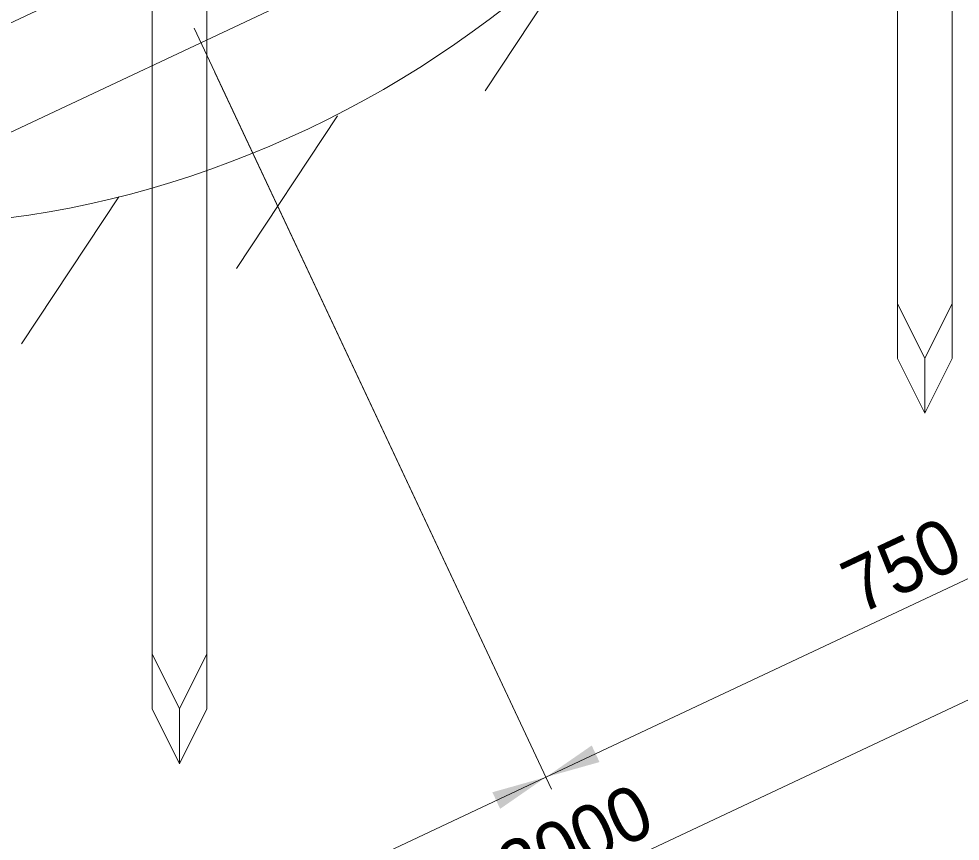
# Model space of a CAD drawing. Units: millimetres at full size, sheet at 1:20; details may follow other scales. Extents: x 200 to 8200, y 200 to 5740.
# Drawn here: x 2966 to 3824, y 840 to 1589 of the extents above; entities that cross this region are included whole.
import ezdxf
from ezdxf.enums import TextEntityAlignment as Align

# ---------------------------------------------------------------- set-up
doc = ezdxf.new("R2010")
doc.units = ezdxf.units.MM
doc.header["$LTSCALE"] = 20
for name, color, linetype, lineweight in [('ハッチング', 7, 'Continuous', 9), ('一般線', 7, 'Continuous', 20), ('寸法', 7, 'Continuous', 13), ('角材', 7, 'Continuous', 18), ('角杭', 7, 'Continuous', 18)]:
    doc.layers.add(name, color=color, linetype=linetype, lineweight=lineweight)
doc.styles.add('ＭＳ Ｐゴシック', font='')
doc.styles.get('ＭＳ Ｐゴシック').set_extended_font_data('MS PGothic')

# ---------------------------------------------------------------- blocks, each defined once
blk = doc.blocks.new('filled_arrow')
at = {"color": 0, "linetype": 'Continuous', "lineweight": -2}
blk.add_solid([(7.5, 1.25), (0, 0), (7.5, -1.25)], dxfattribs=at)

msp = doc.modelspace()

# ---------------------------------------------------------------- linework, layer by layer
at = {"layer": 'ハッチング'}
for p, q in [((3487.29, 1668.57), (3390.95, 1523.21)), ((3256.56, 1500.42), (3164.55, 1361.6)), ((3057.34, 1426.82), (2968.52, 1292.8))]:
    msp.add_line(p, q, dxfattribs=at)
at = {"layer": '一般線'}
msp.add_open_spline([(1645.83, 872.86), (1922.77, 1001.65), (2226.2, 1141.54), (2476.65, 1259.24), (2632.71, 1336.81), (2803.12, 1387.69), (2975.08, 1410.04), (3173.71, 1439.81), (3370.58, 1543.09), (3507.96, 1689.6), (3552.2, 1726.64), (3590.08, 1756.68), (3630.98, 1785.47), (3671.87, 1814.26), (3715.78, 1841.8), (3762.51, 1864.9), (3809.25, 1888), (3858.83, 1906.67), (3909.84, 1923.25), (3960.85, 1939.83), (4013.29, 1954.32), (4065.73, 1968.65), (4118.18, 1982.99), (4170.63, 1997.17), (4216.23, 2015.23), (4261.82, 2033.29), (4300.56, 2055.24), (4351.85, 2075.36), (4403.14, 2095.49), (4466.98, 2113.78), (4521.69, 2138.4), (4576.39, 2163.02), (4621.96, 2193.95), (4663.88, 2226.45), (4705.79, 2258.95), (4744.05, 2293.03), (4785.34, 2323.1), (4826.64, 2353.17), (4870.97, 2379.24), (4919.39, 2398.46), (4967.81, 2417.68), (5020.32, 2430.05), (5071.43, 2441.73), (5122.53, 2453.41), (5172.22, 2464.38), (5217.59, 2479.2), (5262.95, 2494.01), (5304, 2512.66), (5359.33, 2549.25)], degree=3, knots=[0, 0, 0, 0, 1, 1, 1, 2, 2, 2, 3, 3, 3, 4, 4, 4, 5, 5, 5, 6, 6, 6, 7, 7, 7, 8, 8, 8, 9, 9, 9, 10, 10, 10, 11, 11, 11, 12, 12, 12, 13, 13, 13, 14, 14, 14, 15, 15, 15, 16, 16, 16, 16], dxfattribs=at)
at = {"layer": '寸法', "lineweight": 18}
for p, q in [((3125.9, 1580.32), (3451.52, 887.44)), ((3144.81, 1540.09), (3451.52, 887.44)), ((2583.52, 382.29), (4393.6, 1232.93)), ((3446.42, 898.3), (4125.59, 1217.47)), ((2767.25, 579.12), (3446.42, 898.3))]:
    msp.add_line(p, q, dxfattribs=at)
at = {"layer": '角材'}
for p, q in [((2188.34, 1223.2), (5368.54, 2717.73)), ((2226.2, 1141.54), (5343.71, 2606.6))]:
    msp.add_line(p, q, dxfattribs=at)
at = {"layer": '角杭'}
for p, q in [((3766.71, 1279.65), (3766.71, 1976.65)), ((3816.71, 1976.65), (3816.71, 1279.65)), ((3087.54, 960.47), (3087.54, 1657.47)), ((3137.54, 1657.47), (3137.54, 960.47)), ((3791.71, 1279.65), (3766.71, 1329.65)), ((3791.71, 1279.65), (3816.71, 1329.65)), ((3791.71, 1229.65), (3766.71, 1279.65)), ((3791.71, 1229.65), (3791.71, 1279.65)), ((3791.71, 1229.65), (3816.71, 1279.65)), ((3112.54, 960.47), (3087.54, 1010.47)), ((3112.54, 960.47), (3137.54, 1010.47)), ((3112.54, 910.47), (3087.54, 960.47)), ((3112.54, 910.47), (3112.54, 960.47)), ((3112.54, 910.47), (3137.54, 960.47))]:
    msp.add_line(p, q, dxfattribs=at)

# ---------------------------------------------------------------- block references
at = {"layer": '寸法', "lineweight": 18, "xscale": 6.67, "yscale": 6.67}
for rotation in [25.2, 205.2]:
    msp.add_blockref('filled_arrow', (3446.42, 898.3), dxfattribs=dict(at, rotation=rotation))

# ---------------------------------------------------------------- texts
at = {"layer": '寸法', "style": 'ＭＳ Ｐゴシック'}
for s, p in [('750', (3770.27, 1091.37)), ('2000', (3472.82, 841.1))]:
    msp.add_text(s, height=49.49, rotation=25.171, dxfattribs=at).set_placement(p, align=Align.MIDDLE_CENTER)

doc.saveas('drawing.dxf')
